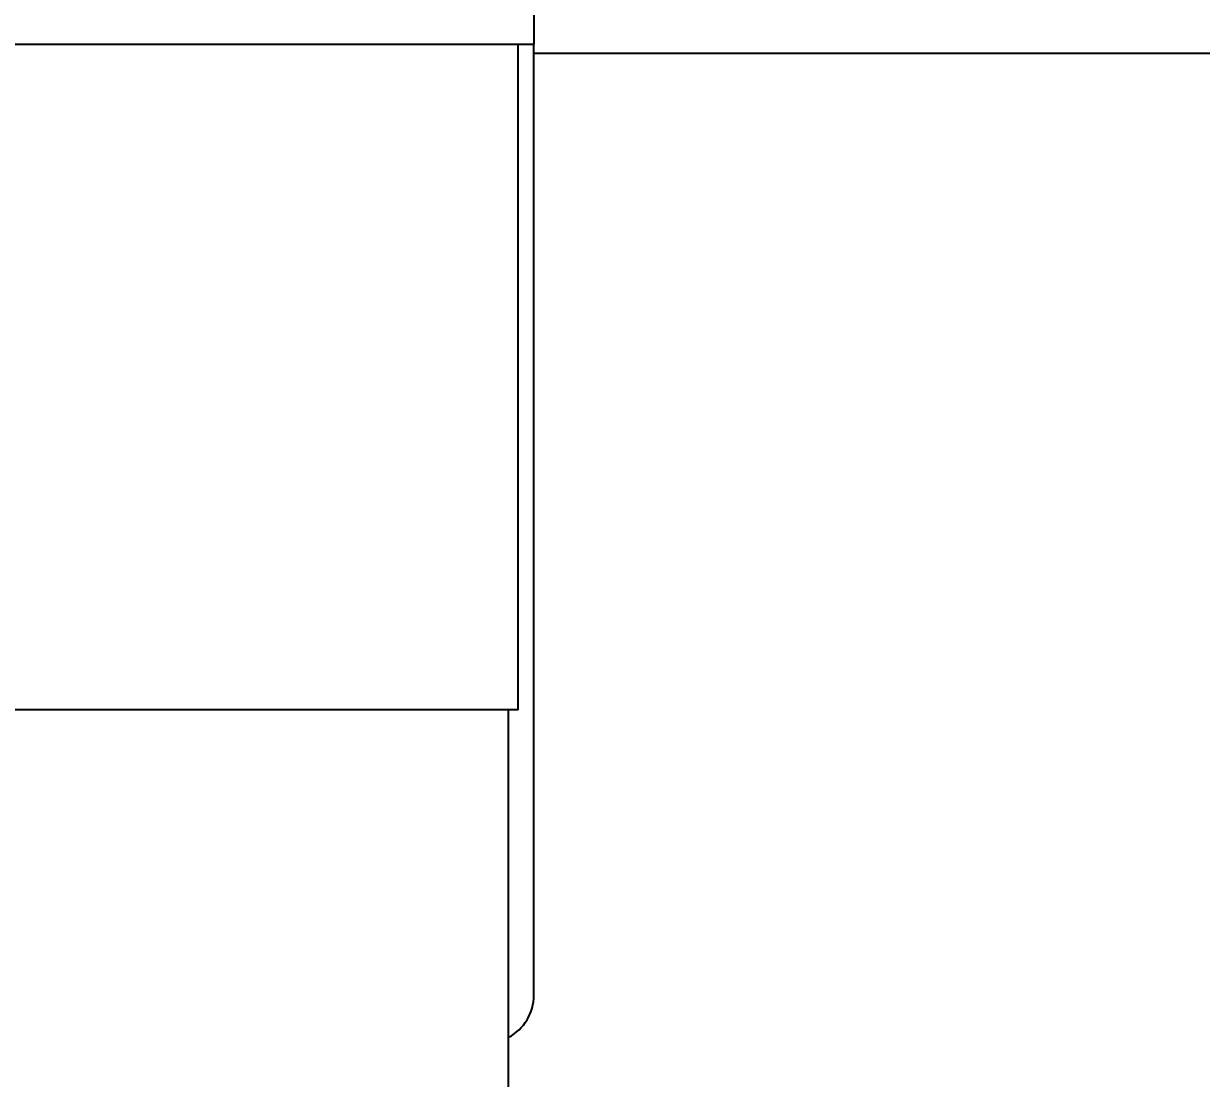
# Model space of a CAD drawing. Header units: millimetres. Extents: x 53 to 376, y 29 to 265.
# Drawn here: x 163.94 to 182.51, y 115.22 to 131.85 of the extents above; entities that cross this region are included whole.
import ezdxf

# ---------------------------------------------------------------- set-up
doc = ezdxf.new("R2010")
doc.units = ezdxf.units.MM
doc.styles.add('SLDTEXTSTYLE0', font='TXT', dxfattribs={"width": 0.75})
doc.dimstyles.new('SLDDIMSTYLE1', dxfattribs={"dimtxt": 3.5, "dimasz": 3.302, "dimexe": 0, "dimexo": 0.0625, "dimgap": 0.875, "dimtad": 1, "dimlfac": 2, "dimrnd": 1e-09, "dimzin": 12, "dimdsep": 46, "dimtxsty": 'SLDTEXTSTYLE0', "dimsah": 1, "dimcen": 0.09, "dimadec": 0, "dimazin": 3, "dimtfac": 1, "dimtofl": 0, "dimtmove": 0, "dimatfit": 3, "dimfxl": 0, "dimfrac": 2, "dimtolj": 1, "dimtzin": 12, "dimarcsym": 0})

# ---------------------------------------------------------------- blocks, each defined once
blk = doc.blocks.new('_D_5')
at = {"color": 7, "linetype": 'Continuous', "lineweight": 0}
for p, q in [((176.641, 147.677), (210.06, 147.677)), ((209.06, 147.677), (209.06, 40.089)), ((182.315, 40.089), (210.06, 40.089))]:
    blk.add_line(p, q, dxfattribs=at)
at = {"color": 7, "linetype": 'Continuous', "lineweight": 18}
for points in [[(209.06, 147.677), (208.552, 144.375), (209.568, 144.375)], [(209.06, 40.089), (209.568, 43.391), (208.552, 43.391)]]:
    blk.add_solid(points, dxfattribs=at)
at = {"color": 7, "linetype": 'Continuous', "lineweight": 18, "insert": (204.549, 85.3), "char_height": 3.5, "attachment_point": 1, "rotation": 90, "style": 'SLDTEXTSTYLE0'}
blk.add_mtext('215.18', dxfattribs=at)

msp = doc.modelspace()

# ---------------------------------------------------------------- linework, layer by layer
at = {"color": 7, "linetype": 'Continuous', "lineweight": 25}
for p, q in [((171.9835, 132.2771), (171.9835, 131.5271)), ((158.9835, 131.5271), (171.9835, 131.5271)), ((171.7335, 121.0271), (171.7335, 131.5271)), ((171.9835, 116.5271), (171.9835, 131.5271)), ((171.9835, 131.3828), (188.9835, 131.3828)), ((171.7335, 121.0271), (159.2335, 121.0271)), ((171.5835, 104.7771), (171.5835, 121.0271))]:
    msp.add_line(p, q, dxfattribs=at)
msp.add_arc((171.2335, 116.5271), 0.75, 297.81814, 0, dxfattribs=at)

# ---------------------------------------------------------------- dimensions: what is measured, and where the dimension line sits
at = {"color": 7, "linetype": 'Continuous', "lineweight": 18}
dim = msp.add_linear_dim(base=(209.0603, 40.0886), p1=(175.6413, 147.6771), p2=(181.3146, 40.0886), angle=90, dimstyle='SLDDIMSTYLE1', dxfattribs=at)
dim.commit()
dim.dimension.update_dxf_attribs({"geometry": '_D_5', "text_midpoint": (209.0603, 92.4119), "dimtype": 160})

doc.saveas('drawing.dxf')
